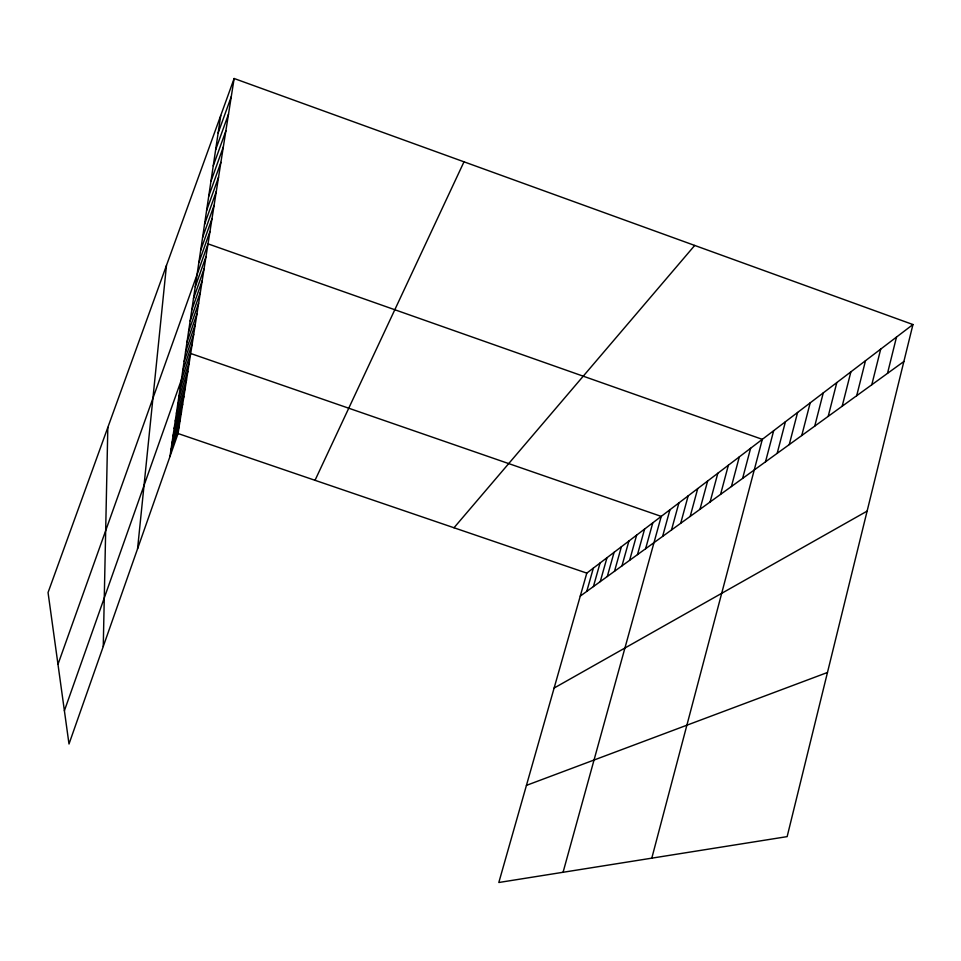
<?xml version="1.0" encoding="UTF-8"?>
<svg xmlns="http://www.w3.org/2000/svg" width="961" height="961" viewBox="0 0 961 961"><rect width="100%" height="100%" fill="white"/><g stroke="black" fill="none" stroke-linecap="round" stroke-linejoin="round"><path stroke-width="1.44" d="M103.259 646.477L107.824 427.441M137.567 548.779L166.469 265.44M169.953 456.559L220.742 115.512M234.136 78.502L48.05 592.553L69 744.006L178.049 433.531L234.136 78.502L912.95 324.542L787.143 836.623L498.819 882.498L586.799 573.116L912.95 324.542M887.508 373.361L896.493 337.083M871.795 384.748L880.696 349.131M856.695 395.704L865.501 360.711M842.172 406.227L850.881 371.847M828.202 416.353L836.815 382.562M814.736 426.119L823.265 392.893M801.762 435.525L810.195 402.851M789.245 444.595L797.594 412.461M777.173 453.352L785.425 421.735M651.798 858.149L762.325 439.345L208.02 243.854L57.984 664.315M765.509 461.809L773.677 430.684M742.613 478.398L750.613 448.27M731.405 486.53L739.309 456.883M710.095 501.978L717.831 473.256M720.57 494.386L728.378 465.208M699.968 509.318L707.62 481.041M680.7 523.289L688.172 495.852M690.178 516.417L697.734 488.572M671.511 529.943L678.91 502.915M563.074 872.264L661.228 516.393L190.698 353.492L64.399 710.708M662.61 536.394L669.937 509.762M637.491 554.605L644.591 529.079M645.612 548.719L652.783 522.832M621.959 565.873L628.902 541.031M629.611 560.323L636.626 535.145M607.28 576.516L614.091 552.323M614.511 571.266L621.383 546.761M586.751 591.399L593.345 568.131M593.405 586.57L600.072 563.002M600.253 581.609L606.98 557.74M170.962 449.832L179.154 426.516M180.079 388.556L189.257 362.609M178.818 397.025L187.851 371.439M177.593 405.254L186.506 380.015M176.416 413.23L185.185 388.328M175.262 420.978L183.911 396.412M174.133 428.498L182.674 404.257M173.052 435.813L181.473 411.885M171.995 442.925L180.296 419.296M188.56 331.653L198.615 303.316M187.023 341.936L196.933 314.019M185.545 351.87L195.299 324.374M184.116 361.492L193.714 334.392M182.734 370.802L192.176 344.098M195.239 286.81L206.002 256.611M193.473 298.619L204.056 268.912M191.78 310.019L202.182 280.78M190.146 321.022L200.369 292.24M206.591 210.531L218.543 177.244M204.549 224.285L216.273 191.563M202.567 237.547L214.099 205.354M200.669 250.328L211.997 218.652M198.831 262.653L209.966 231.469M215.636 149.796L228.514 114.119M213.246 165.893L225.871 130.852M210.939 181.365L223.324 146.925M208.729 196.224L220.886 162.385M218.135 133.014L231.265 96.689M315.028 480.308L463.995 161.82M453.988 527.769L694.719 245.439M580.276 596.096L903.869 361.504M554.125 688.04L867.11 511.12M526.436 785.377L827.469 672.484M178.049 433.531L586.799 573.116"/></g></svg>
